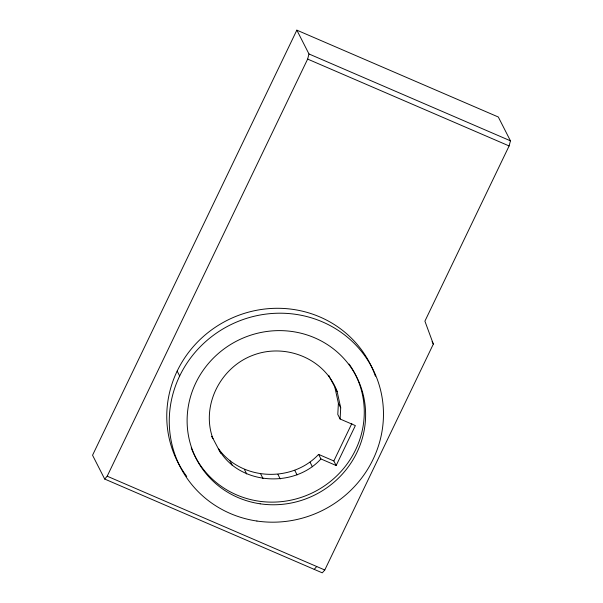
<?xml version="1.0" encoding="UTF-8"?>
<svg xmlns="http://www.w3.org/2000/svg" width="603" height="603" viewBox="0 0 603 603"><rect width="100%" height="100%" fill="white"/><g stroke="black" fill="none" stroke-linecap="round" stroke-linejoin="round"><path stroke-width="0.9" d="M328.718 375.541L334.801 386.96L338.389 403.241L337.793 414.465L340.115 419.017L355.355 425.59L336.165 465.516L320.924 458.943L318.603 454.391C292.025 482.973 241.471 480.659 218.429 448.722C238.162 484.895 293.774 488.814 320.924 458.943M340.115 419.017L340.703 407.794L337.122 391.513L335.185 387.721M104.688 479.046L107.191 476.197L307.643 59.086L308.977 53.968L296.842 30.15L92.553 455.227L104.688 479.046L322.281 572.85L324.776 569.993L433.346 344.079L424.904 321.158L509.113 145.941L510.447 140.823L498.312 117.005L296.842 30.15M336.165 465.516L333.843 460.963L351.835 423.532M314.216 569.375L316.718 566.526M308.977 53.968L510.447 140.823M307.643 59.086L509.113 145.941M318.603 454.391L333.843 460.963M107.191 476.197L324.776 569.993M337.122 391.513C324.881 358.393 285.325 342.79 252.989 355.242C220.532 367.257 200.769 405.585 212.927 438.6L211.766 436.323M211.909 436.497L220.751 453.283M432.08 341.584L433.346 344.079M328.529 375.315L329.298 376.837M338.389 403.241L340.703 407.794M310.055 462.184L312.377 466.737M294.739 470.317L297.06 474.87M277.915 474.373L280.237 478.925M260.737 474.071L263.059 478.631M244.396 469.413L246.71 473.966M229.947 460.798L232.268 465.35M177.154 371.086L179.664 376.001M349.092 364.039A90.005 86.304 -27 0 1 315.595 491.226A90.005 86.304 -27 0 1 191.234 447.825M186.734 476.408A108.012 103.565 -27 0 1 225.175 321.376A108.012 103.565 -27 0 1 375.428 376.249M260.157 503.814A90.005 86.304 -27 0 0 360.481 385.799A90.005 86.304 -27 0 0 208.457 363.466A90.005 86.304 -27 0 0 260.157 503.814M256.916 521.037A108.012 103.565 -27 0 0 377.305 379.415A108.012 103.565 -27 0 0 194.875 352.619A108.012 103.565 -27 0 0 256.916 521.037"/></g></svg>
